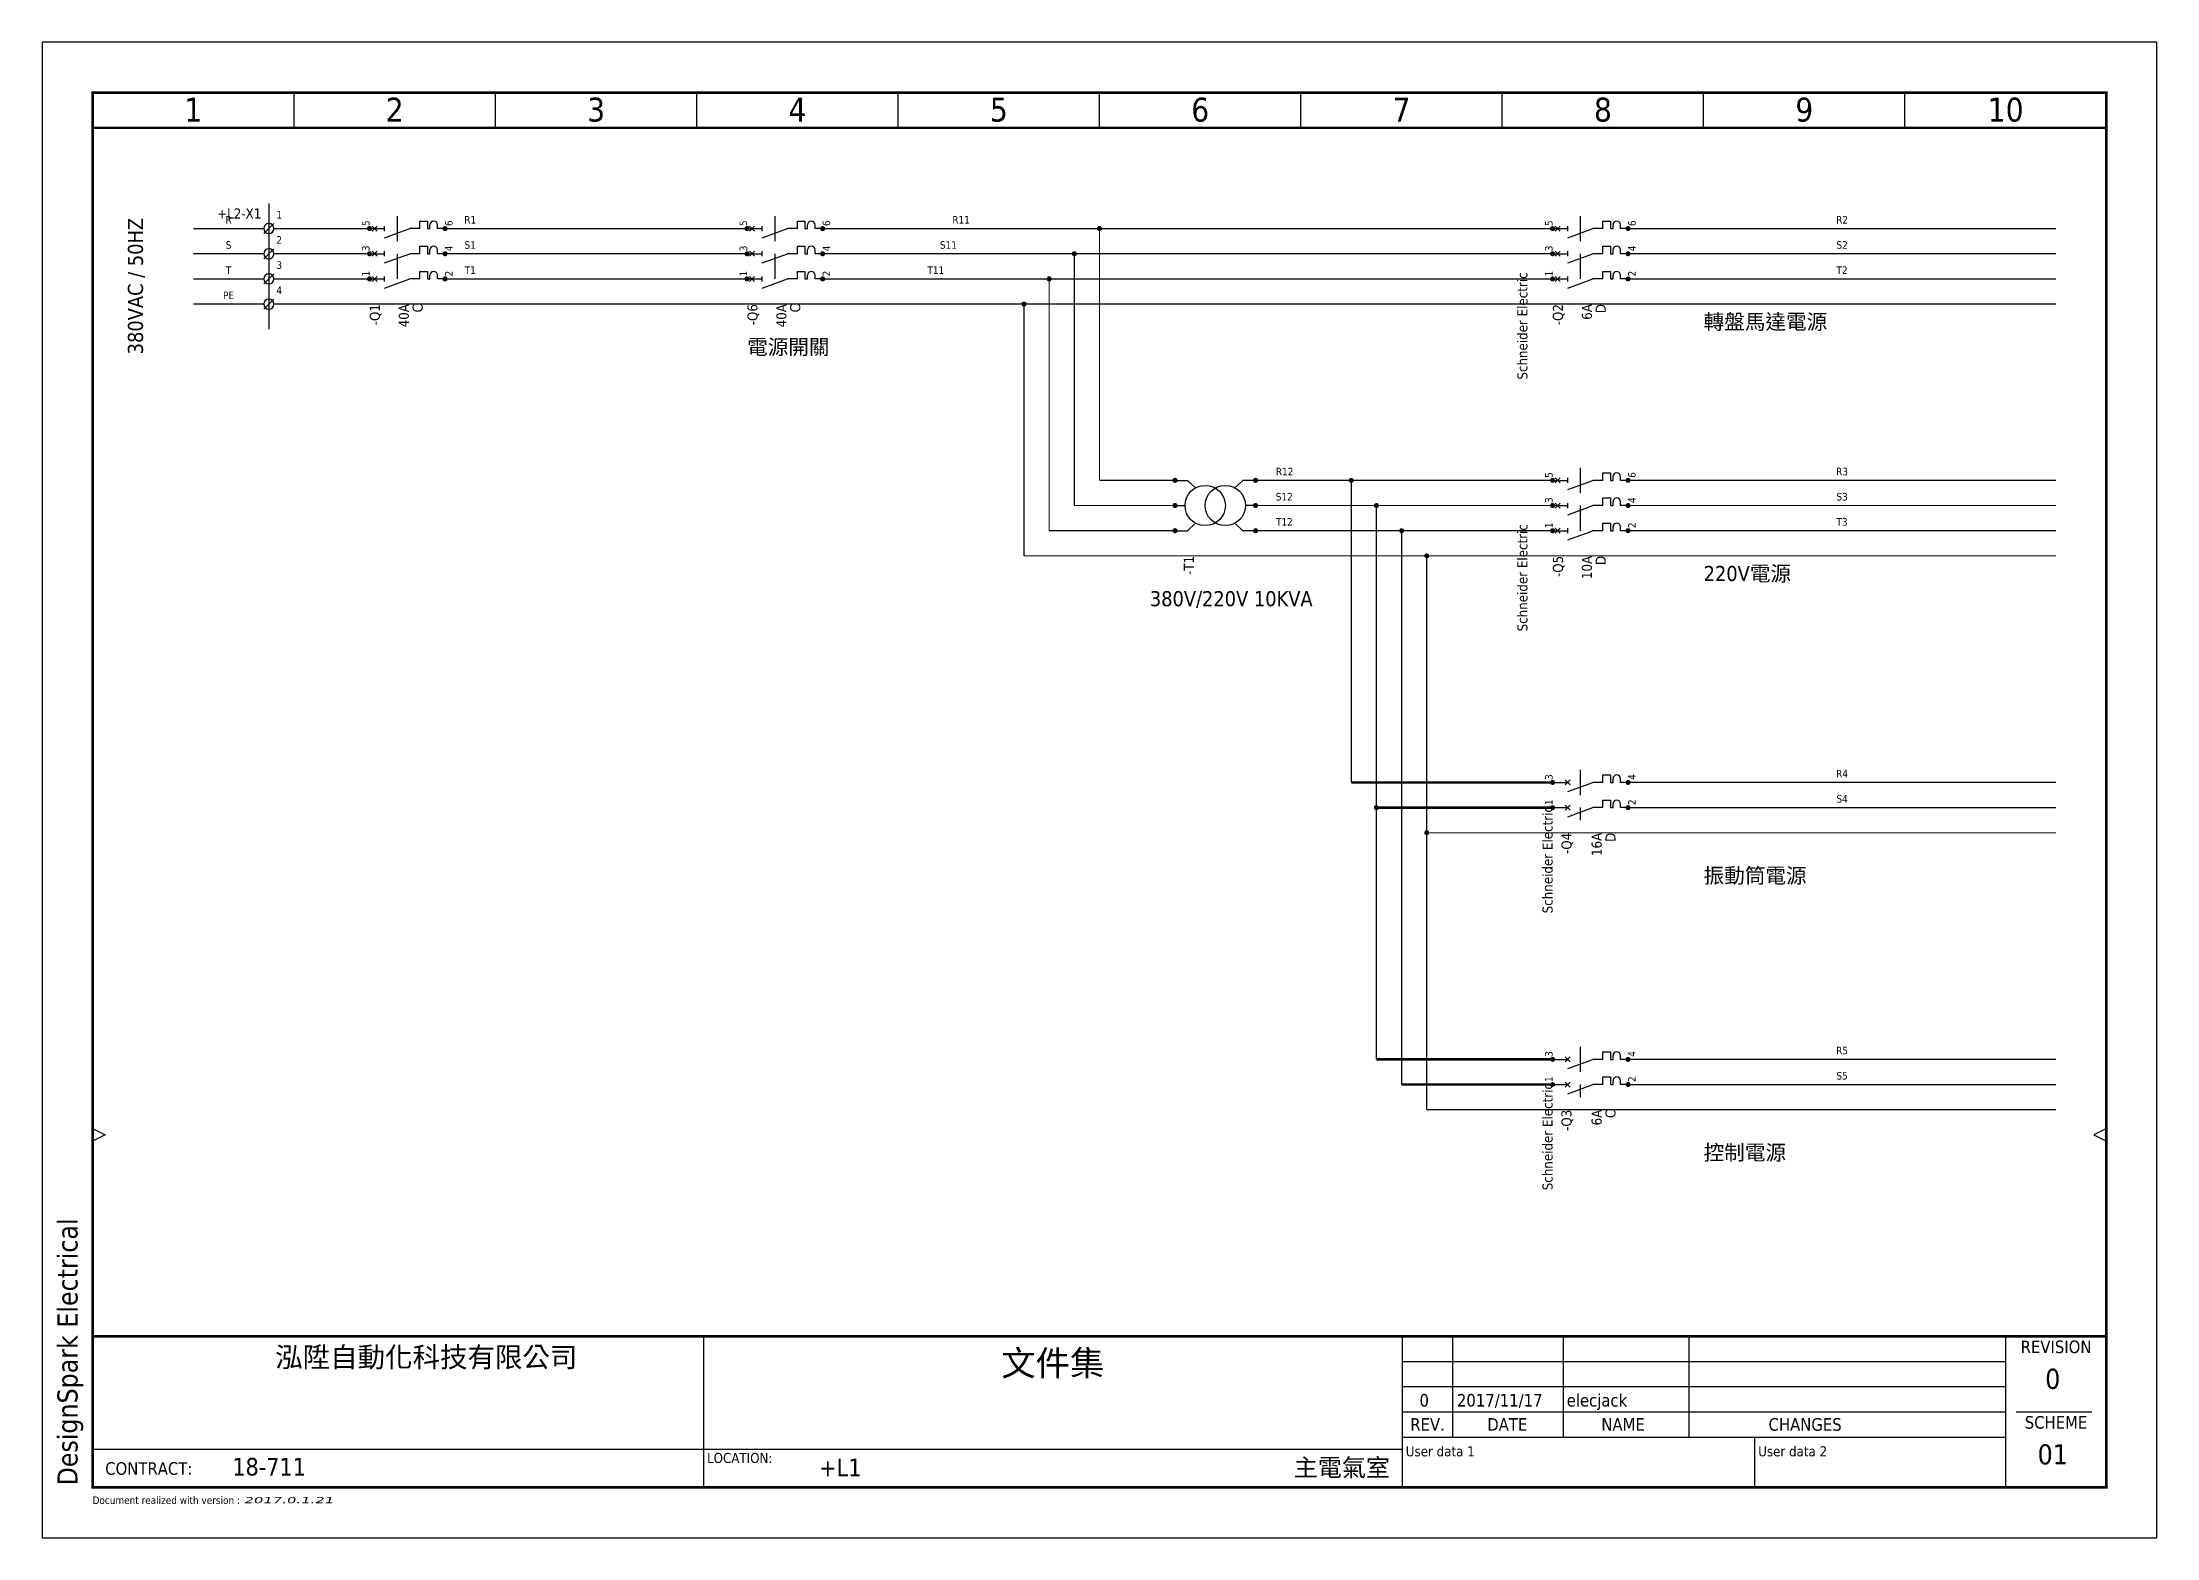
# Model space of a CAD drawing. Header units: millimetres. Extents: x 0 to 420, y 0 to 297.
import ezdxf
from ezdxf.enums import TextEntityAlignment as Align
from ezdxf.lldxf.tags import DXFTag

# ---------------------------------------------------------------- set-up
doc = ezdxf.new("R2010")
doc.units = ezdxf.units.MM
doc.header["$LTSCALE"] = 10
doc.linetypes.add('TIRET', pattern=[0.75, 0.5, -0.25])
doc.layers.add('DoNotPrint', color=7, linetype='Continuous', plot=False)
doc.layers.add('TITLEBLOCK', color=7, linetype='Continuous')
doc.styles.add('TAHOMA_STANDARD', font='tahoma.ttf')
doc.styles.add('tr_line_equip', font='', dxfattribs={"height": 1.5})
doc.styles.get('tr_line_equip').set_extended_font_data('Tahoma')
tags = doc.linetypes.add('INTERROMPU2', pattern=[0.375, 0.25, -0.125]).pattern_tags.tags
tags[6:7] = [DXFTag(74, 4), DXFTag(75, 0), DXFTag(340, '0'), DXFTag(46, 0.0), DXFTag(50, 0.0), DXFTag(44, 0.0), DXFTag(45, 0.0)]
tags[4:5] = [DXFTag(74, 4), DXFTag(75, 0), DXFTag(340, '0'), DXFTag(46, 0.0), DXFTag(50, 0.0), DXFTag(44, 0.0), DXFTag(45, 0.0)]

# ---------------------------------------------------------------- blocks, each defined once
blk = doc.blocks.new('TR-DI011')
at = {"color": 0}
for p, q in [((0, 0), (0, -3)), ((5, 0), (5, -3)), ((10, 0), (10, -3)), ((-1.82, -3), (0, -8)), ((0.5, -1.5), (-0.5, -0.5)), ((0.5, -0.5), (-0.5, -1.5)), ((-0.5, -3), (0.5, -3)), ((3.18, -3), (5, -8)), ((5.5, -1.5), (4.5, -0.5)), ((5.5, -0.5), (4.5, -1.5)), ((4.5, -3), (5.5, -3)), ((8.18, -3), (10, -8)), ((10.5, -1.5), (9.5, -0.5)), ((10.5, -0.5), (9.5, -1.5)), ((9.5, -3), (10.5, -3)), ((0, -10), (0, -8)), ((5, -10), (5, -8)), ((10, -10), (10, -8)), ((0, -10), (1.5, -10)), ((0, -11.5), (0, -12)), ((1.5, -11.5), (0, -11.5)), ((0, -12), (0.75, -12)), ((1.5, -10), (1.5, -11.5)), ((5, -10), (6.5, -10)), ((5, -11.5), (5, -12)), ((6.5, -11.5), (5, -11.5)), ((5, -12), (5.75, -12)), ((6.5, -10), (6.5, -11.5)), ((10, -10), (11.5, -10)), ((10, -11.5), (10, -12)), ((11.5, -11.5), (10, -11.5)), ((10, -12), (10.75, -12)), ((11.5, -10), (11.5, -11.5)), ((0, -13.5), (0.75, -13.5)), ((0, -15), (0, -13.5)), ((5, -13.5), (5.75, -13.5)), ((5, -15), (5, -13.5)), ((10, -13.5), (10.75, -13.5)), ((10, -15), (10, -13.5))]:
    blk.add_line(p, q, dxfattribs=at)
at = {"linetype": 'TIRET'}
blk.add_line((12.5, -5.5), (-2.5, -5.5), dxfattribs=at)
at = {"color": 0}
for centre in [(0.75, -12.75), (5.75, -12.75), (10.75, -12.75)]:
    blk.add_arc(centre, 0.75, 270, 90, dxfattribs=at)
at = {"style": 'TAHOMA_STANDARD'}
for tag, p, height in [('#REF_DES_1', (-20, 5), 2), ('#REF_DES_2', (-20, 2.5), 2), ('#P_TAG_0', (0.5, 0), 1.5), ('#P_TAG_1', (5.5, 0), 1.5), ('#P_TAG_2', (10.5, 0), 1.5)]:
    blk.add_attdef(tag, p, '', height=height, dxfattribs=at)
for tag, p in [('#CROSS_REF', (-5, -5.06)), ('#TAG', (-5, -2.06)), ('#TD_1', (-5, -7.81)), ('#TD_2', (-5, -10.56)), ('#TD_3', (-5, -13.05)), ('#COM_TX_0', (-5.01, -18.37)), ('#TD_4', (-5, -15.8)), ('#COM_TX_1', (-5.01, -21.37))]:
    blk.add_attdef(tag, text='', height=2, dxfattribs=at).set_placement(p, align=Align.RIGHT)
for tag, p in [('#P_TAG_5', (0.5, -15)), ('#P_TAG_4', (5.5, -15)), ('#P_TAG_3', (10.5, -15))]:
    blk.add_attdef(tag, text='', height=1.5, dxfattribs=at).set_placement(p, align=Align.TOP_LEFT)
blk = doc.blocks.new('TR-BR005')
at = {"linetype": 'Continuous'}
blk.add_line((-1, -1), (1, 1), dxfattribs=at)
at = {"color": 0, "linetype": 'Continuous'}
blk.add_circle((0, 0), 1, dxfattribs=at)
at = {"color": 7, "style": 'TAHOMA_STANDARD'}
blk.add_attdef('#PARENT_TAG', text='', height=2, dxfattribs=at).set_placement((-1.5, 2), align=Align.RIGHT)
at = {"style": 'TAHOMA_STANDARD'}
blk.add_attdef('#P_TAG_0', (0.5, 1), '', height=0.9, dxfattribs=at)
at = {"color": 7, "style": 'TAHOMA_STANDARD'}
blk.add_attdef('#SHORT_TAG', (1.5, 2), '', height=1.5, dxfattribs=at)
at = {"style": 'TAHOMA_STANDARD'}
blk.add_attdef('#P_TAG_1', text='', height=0.9, dxfattribs=at).set_placement((0.5, -1), align=Align.TOP_LEFT)
blk = doc.blocks.new('TR-DI002')
at = {"color": 0}
for p, q in [((0, 0), (0, -3)), ((5, 0), (5, -3)), ((-1.82, -3), (0, -8)), ((0.5, -2.5), (-0.5, -3.5)), ((0.5, -3.5), (-0.5, -2.5)), ((3.18, -3), (5, -8)), ((5.5, -2.5), (4.5, -3.5)), ((5.5, -3.5), (4.5, -2.5)), ((0, -10), (0, -8)), ((5, -10), (5, -8)), ((0, -10), (1.5, -10)), ((1.5, -11.5), (0, -11.5)), ((0, -11.5), (0, -12)), ((0, -12), (0.75, -12)), ((1.5, -10), (1.5, -11.5)), ((5, -10), (6.5, -10)), ((6.5, -11.5), (5, -11.5)), ((5, -11.5), (5, -12)), ((5, -12), (5.75, -12)), ((6.5, -10), (6.5, -11.5)), ((0, -13.5), (0.75, -13.5)), ((0, -15), (0, -13.5)), ((5, -13.5), (5.75, -13.5)), ((5, -15), (5, -13.5))]:
    blk.add_line(p, q, dxfattribs=at)
at = {"linetype": 'TIRET'}
blk.add_line((7.5, -5.5), (-2.5, -5.5), dxfattribs=at)
at = {"color": 0}
for centre in [(0.75, -12.75), (5.75, -12.75)]:
    blk.add_arc(centre, 0.75, 270, 90, dxfattribs=at)
at = {"style": 'TAHOMA_STANDARD'}
for tag, p in [('#P_TAG_0', (0.5, 0)), ('#P_TAG_1', (5.5, 0))]:
    blk.add_attdef(tag, p, '', height=1.5, dxfattribs=at)
for tag, p in [('#TAG', (-5, -3.75)), ('#CROSS_REF', (-5, -6.5)), ('#TD_1', (-5, -9.75)), ('#TD_2', (-5, -12.5)), ('#TD_3', (-5, -15.6)), ('#TD_4', (-5, -18.35)), ('#COM_TX_0', (-4.93, -21.13)), ('#COM_TX_1', (-4.93, -24.13))]:
    blk.add_attdef(tag, text='', height=2, dxfattribs=at).set_placement(p, align=Align.RIGHT)
for tag, p in [('#P_TAG_3', (0.5, -15)), ('#P_TAG_2', (5.5, -15))]:
    blk.add_attdef(tag, text='', height=1.5, dxfattribs=at).set_placement(p, align=Align.TOP_LEFT)
blk = doc.blocks.new('TR_FDP_BASEA3CA_EN')
at = {"color": 7}
for p, q in [((50, 280), (50, 287)), ((90, 280), (90, 287)), ((130, 280), (130, 287)), ((170, 280), (170, 287)), ((210, 280), (210, 287)), ((250, 280), (250, 287)), ((290, 280), (290, 287)), ((330, 280), (330, 287)), ((370, 280), (370, 287)), ((10, 81.25), (12.5, 80)), ((12.5, 80), (10, 78.75)), ((410, 81.25), (407.5, 80)), ((407.5, 80), (410, 78.75)), ((131.41, 10), (131.41, 40)), ((270.16, 10), (270.16, 40)), ((280.16, 20), (280.16, 40)), ((302.16, 20), (302.16, 40)), ((327.16, 20), (327.16, 40)), ((390, 10), (390, 40)), ((270.16, 35), (390, 35)), ((270.16, 30), (390, 30)), ((270.16, 25), (390, 25)), ((392.11, 25), (407.11, 25)), ((270.16, 17.5), (10, 17.5)), ((270.16, 20), (390, 20)), ((340.08, 20), (340.08, 10))]:
    blk.add_line(p, q, dxfattribs=at)
at = {"color": 7, "const_width": 0.5}
blk.add_lwpolyline([(10, 287), (410, 287), (410, 10), (10, 10)], close=True, dxfattribs=at)
for points in [[(10, 280), (410, 280)], [(10, 40), (410, 40)]]:
    blk.add_lwpolyline(points, dxfattribs=at)
at = {"layer": 'DoNotPrint', "color": 7}
for p, q in [((420, 297), (0, 297)), ((0, 297), (0, 0)), ((420, 0), (420, 297)), ((0, 0), (420, 0))]:
    blk.add_line(p, q, dxfattribs=at)
at = {"color": 7, "style": 'TAHOMA_STANDARD'}
for s, p in [('REVISION', (400, 37.91)), ('CHANGES', (350.16, 22.5)), ('SCHEME', (400, 22.91))]:
    blk.add_text(s, height=2.5, dxfattribs=at).set_placement(p, align=Align.MIDDLE_CENTER)
for s, p in [('REV.', (275.16, 22.5)), ('DATE', (291, 22.5)), ('NAME', (314, 22.5))]:
    blk.add_text(s, height=2.5, dxfattribs=at).set_placement(p, align=Align.MIDDLE)
for s, height, p in [('LOCATION:', 2, (132.04, 15.84)), ('CONTRACT:', 2.5, (12.5, 13.75)), ('Document realized with version :', 1.5, (9.99, 7.44))]:
    blk.add_text(s, height=height, dxfattribs=at).set_placement(p, align=Align.MIDDLE_LEFT)
for tag, height, p in [('#COL', 4.75, (30, 281.25)), ('#COL', 4.75, (70, 281.25)), ('#COL', 4.75, (110, 281.25)), ('#COL', 4.75, (150, 281.25)), ('#COL', 4.75, (190, 281.25)), ('#COL', 4.75, (230, 281.25)), ('#COL', 4.75, (270, 281.25)), ('#COL', 4.75, (310, 281.25)), ('#COL', 4.75, (350, 281.25)), ('#COL', 4.75, (390, 281.25)), ('#PROJECT_DWG_OFFICE', 4, (76.27, 33.86)), ('#BUNDLE_TZ_0_L1', 5, (200.73, 32.17)), ('#PROJECT_DWG_OFFICE_ADDRESS_1', 3, (76.27, 28.22)), ('#PROJECT_DWG_OFFICE_ADDRESS_2', 3, (76.27, 24.16)), ('#FOLIO_TZ_1_L1', 4, (200.8, 24.51)), ('#PROJECT_DWG_OFFICE_ADDRESS_3', 3, (76.27, 19.93)), ('#FOLIO_TZ_2_L1', 4, (200.74, 18.8))]:
    blk.add_attdef(tag, text='', height=height, dxfattribs=at).set_placement(p, align=Align.CENTER)
blk.add_attdef('#APP_NAME', text='', height=4, rotation=90, dxfattribs=at).set_placement((5, 10.37), align=Align.MIDDLE_LEFT)
for tag, height, p in [('#REV_NO_-0', 2.5, (274.5, 37.3)), ('#REV_NO_-1', 2.5, (274.5, 32.4)), ('#REV_NO', 4, (399.35, 31.56)), ('#REV_NO_-2', 2.5, (274.5, 27.3)), ('#FOLIO_TAG', 4, (399.35, 16.56))]:
    blk.add_attdef(tag, text='', height=height, dxfattribs=at).set_placement(p, align=Align.MIDDLE_CENTER)
for tag, height, p in [('#REV_CREATED_ON_-0', 2.5, (281, 37.2)), ('#REV_CREATED_BY_-0', 2.5, (302.7, 37.3)), ('#REV_NO_-0_TZ_0_L1', 2.5, (327.9, 37.3)), ('#REV_CREATED_BY_-1', 2.5, (302.7, 32.4)), ('#REV_CREATED_ON_-1', 2.5, (281, 32.1)), ('#REV_NO_-1_TZ_0_L1', 2.5, (327.9, 32.1)), ('#REV_CREATED_ON_-2', 2.5, (281, 27.3)), ('#REV_CREATED_BY_-2', 2.5, (302.8, 27.3)), ('#REV_NO_-2_TZ_0_L1', 2.5, (327.9, 27.5)), ('#FOLIO_LOC_TAG', 3.5, (154.33, 13.94))]:
    blk.add_attdef(tag, text='', height=height, dxfattribs=at).set_placement(p, align=Align.MIDDLE_LEFT)
for tag, p, height in [('##BUNDLE_TX_0_EN', (270.84, 16.16), 2), ('##BUNDLE_TX_1_EN', (340.84, 16.16), 2), ('#BUNDLE_TX_0', (271.84, 12.16), 2.5), ('#BUNDLE_TX_1', (342.1, 12.16), 2.5)]:
    blk.add_attdef(tag, p, '', height=height, dxfattribs=at)
blk.add_attdef('#PROJECT_CONTRACT_NUM', text='', height=3.5, dxfattribs=at).set_placement((37.75, 11.3), align=Align.BOTTOM_LEFT)
blk.add_attdef('#FOLIO_LOC_TZ_0_L1', text='', height=3.5, dxfattribs=at).set_placement((267.68, 13.94), align=Align.MIDDLE_RIGHT)
at = {"color": 7, "style": 'TAHOMA_STANDARD', "oblique": 15, "width": 2.071003}
blk.add_attdef('#ELVER', text='', height=1.21, dxfattribs=at).set_placement((40, 7.46), align=Align.MIDDLE_LEFT)
blk = doc.blocks.new('TR-TR001')
at = {"color": 0}
for p, q in [((0, 0), (0, -2.5)), ((5, 0), (5, -2)), ((10, 0), (10, -2.5)), ((1.5, -4.1), (0, -2.5)), ((8.5, -4.1), (10, -2.5)), ((1.5, -11.9), (0, -13.5)), ((8.5, -11.9), (10, -13.5)), ((0, -16), (0, -13.5)), ((5, -16), (5, -14)), ((10, -16), (10, -13.5))]:
    blk.add_line(p, q, dxfattribs=at)
for centre in [(5, -6), (5, -10)]:
    blk.add_circle(centre, 4)
at = {"style": 'TAHOMA_STANDARD'}
for tag, p in [('#P_TAG_0', (0.5, 0)), ('#P_TAG_1', (5.5, 0)), ('#P_TAG_2', (10.5, 0))]:
    blk.add_attdef(tag, p, '', height=1.5, dxfattribs=at)
for tag, p in [('#TAG', (-5, -3.75)), ('#TD_2', (-5, -6.75)), ('#TD_3', (-4.93, -9.37)), ('#TD_4', (-4.93, -12.09)), ('#COM_TX_0', (-4.93, -14.79)), ('#COM_TX_1', (-4.93, -17.52))]:
    blk.add_attdef(tag, text='', height=2, dxfattribs=at).set_placement(p, align=Align.RIGHT)
for tag, p in [('#P_TAG_5', (0.5, -17)), ('#P_TAG_4', (5.5, -17)), ('#P_TAG_3', (10.5, -17))]:
    blk.add_attdef(tag, text='', height=1.5, dxfattribs=at).set_placement(p, align=Align.TOP_LEFT)

msp = doc.modelspace()

# ---------------------------------------------------------------- linework, layer by layer
at = {"color": 0, "linetype": 'Continuous'}
msp.add_lwpolyline([(45, 265), (45, 240)], dxfattribs=at)
at = {"color": 12}
for points in [[(65.28, 260, 0.45, 0.45, 1), (64.72, 260, 0.45, 0.45, 1)], [(80.28, 260, 0.45, 0.45, 1), (79.72, 260, 0.45, 0.45, 1)], [(140.28, 260, 0.45, 0.45, 1), (139.72, 260, 0.45, 0.45, 1)], [(155.28, 260, 0.45, 0.45, 1), (154.72, 260, 0.45, 0.45, 1)], [(300.27, 260, 0.45, 0.45, 1), (299.73, 260, 0.45, 0.45, 1)], [(315.27, 260, 0.45, 0.45, 1), (314.73, 260, 0.45, 0.45, 1)], [(65.28, 255, 0.45, 0.45, 1), (64.72, 255, 0.45, 0.45, 1)], [(80.28, 255, 0.45, 0.45, 1), (79.72, 255, 0.45, 0.45, 1)], [(140.28, 255, 0.45, 0.45, 1), (139.72, 255, 0.45, 0.45, 1)], [(155.28, 255, 0.45, 0.45, 1), (154.72, 255, 0.45, 0.45, 1)], [(300.27, 255, 0.45, 0.45, 1), (299.73, 255, 0.45, 0.45, 1)], [(315.27, 255, 0.45, 0.45, 1), (314.73, 255, 0.45, 0.45, 1)], [(65.28, 250, 0.45, 0.45, 1), (64.72, 250, 0.45, 0.45, 1)], [(80.28, 250, 0.45, 0.45, 1), (79.72, 250, 0.45, 0.45, 1)], [(140.28, 250, 0.45, 0.45, 1), (139.72, 250, 0.45, 0.45, 1)], [(155.28, 250, 0.45, 0.45, 1), (154.72, 250, 0.45, 0.45, 1)], [(300.27, 250, 0.45, 0.45, 1), (299.73, 250, 0.45, 0.45, 1)], [(315.27, 250, 0.45, 0.45, 1), (314.73, 250, 0.45, 0.45, 1)], [(225.28, 210, 0.45, 0.45, 1), (224.72, 210, 0.45, 0.45, 1)], [(241.28, 210, 0.45, 0.45, 1), (240.72, 210, 0.45, 0.45, 1)], [(300.27, 210, 0.45, 0.45, 1), (299.73, 210, 0.45, 0.45, 1)], [(315.27, 210, 0.45, 0.45, 1), (314.73, 210, 0.45, 0.45, 1)], [(225.28, 205, 0.45, 0.45, 1), (224.72, 205, 0.45, 0.45, 1)], [(241.28, 205, 0.45, 0.45, 1), (240.72, 205, 0.45, 0.45, 1)], [(300.27, 205, 0.45, 0.45, 1), (299.73, 205, 0.45, 0.45, 1)], [(315.27, 205, 0.45, 0.45, 1), (314.73, 205, 0.45, 0.45, 1)], [(225.28, 200, 0.45, 0.45, 1), (224.72, 200, 0.45, 0.45, 1)], [(241.28, 200, 0.45, 0.45, 1), (240.72, 200, 0.45, 0.45, 1)], [(300.27, 200, 0.45, 0.45, 1), (299.73, 200, 0.45, 0.45, 1)], [(315.27, 200, 0.45, 0.45, 1), (314.73, 200, 0.45, 0.45, 1)], [(300.27, 150, 0.45, 0.45, 1), (299.73, 150, 0.45, 0.45, 1)], [(315.27, 150, 0.45, 0.45, 1), (314.73, 150, 0.45, 0.45, 1)], [(300.27, 145, 0.45, 0.45, 1), (299.73, 145, 0.45, 0.45, 1)], [(315.27, 145, 0.45, 0.45, 1), (314.73, 145, 0.45, 0.45, 1)], [(300.27, 95, 0.45, 0.45, 1), (299.73, 95, 0.45, 0.45, 1)], [(315.27, 95, 0.45, 0.45, 1), (314.73, 95, 0.45, 0.45, 1)], [(300.27, 90, 0.45, 0.45, 1), (299.73, 90, 0.45, 0.45, 1)], [(315.27, 90, 0.45, 0.45, 1), (314.73, 90, 0.45, 0.45, 1)]]:
    msp.add_lwpolyline(points, format="xyseb", close=True, dxfattribs=at)
at = {"color": 221}
for points in [[(210.28, 260, 0.45, 0.45, 1), (209.72, 260, 0.45, 0.45, 1)], [(205.28, 255, 0.45, 0.45, 1), (204.72, 255, 0.45, 0.45, 1)], [(200.28, 250, 0.45, 0.45, 1), (199.72, 250, 0.45, 0.45, 1)], [(195.28, 245, 0.45, 0.45, 1), (194.72, 245, 0.45, 0.45, 1)], [(260.27, 210, 0.45, 0.45, 1), (259.73, 210, 0.45, 0.45, 1)], [(265.27, 205, 0.45, 0.45, 1), (264.73, 205, 0.45, 0.45, 1)], [(270.27, 200, 0.45, 0.45, 1), (269.73, 200, 0.45, 0.45, 1)], [(275.27, 195, 0.45, 0.45, 1), (274.73, 195, 0.45, 0.45, 1)], [(265.27, 145, 0.45, 0.45, 1), (264.73, 145, 0.45, 0.45, 1)], [(275.27, 140, 0.45, 0.45, 1), (274.73, 140, 0.45, 0.45, 1)]]:
    msp.add_lwpolyline(points, format="xyseb", close=True, dxfattribs=at)
at = {"color": 14, "linetype": 'Continuous', "const_width": 0.25}
for points in [[(30, 260), (44, 260)], [(46, 260), (65, 260)], [(80, 260), (140, 260)], [(155, 260), (210, 260)], [(210, 210), (210, 260)], [(210, 260), (300, 260)], [(315, 260), (400, 260)], [(210, 210), (225, 210)], [(241, 210), (260, 210)], [(260, 210), (300, 210)], [(260, 150), (260, 210)], [(315, 210), (400, 210)], [(315, 150), (400, 150)], [(315, 95), (400, 95)]]:
    msp.add_lwpolyline(points, dxfattribs=at)
at = {"color": 7, "linetype": 'Continuous'}
for points, const_width in [([(30, 255), (44, 255)], 0.25), ([(46, 255), (65, 255)], 0.25), ([(80, 255), (140, 255)], 0.25), ([(155, 255), (205, 255)], 0.25), ([(205, 205), (205, 255)], 0.25), ([(205, 255), (300, 255)], 0.25), ([(315, 255), (400, 255)], 0.25), ([(205, 205), (225, 205)], 0.25), ([(241, 205), (265, 205)], 0.25), ([(265, 205), (300, 205)], 0.25), ([(265, 145), (265, 205)], 0.25), ([(315, 205), (400, 205)], 0.25), ([(260, 150), (300, 150)], 0.5), ([(265, 145), (300, 145)], 0.5), ([(265, 95), (265, 145)], 0.25), ([(315, 145), (400, 145)], 0.25), ([(265, 95), (300, 95)], 0.5), ([(270, 90), (300, 90)], 0.5), ([(315, 90), (400, 90)], 0.25)]:
    msp.add_lwpolyline(points, dxfattribs=dict(at, const_width=const_width))
at = {"color": 8, "linetype": 'Continuous', "const_width": 0.25}
for points in [[(30, 250), (44, 250)], [(46, 250), (65, 250)], [(80, 250), (140, 250)], [(155, 250), (200, 250)], [(200, 200), (200, 250)], [(200, 250), (300, 250)], [(315, 250), (400, 250)], [(200, 200), (225, 200)], [(241, 200), (270, 200)], [(270, 200), (300, 200)], [(270, 90), (270, 200)], [(315, 200), (400, 200)]]:
    msp.add_lwpolyline(points, dxfattribs=at)
at = {"color": 3, "linetype": 'INTERROMPU2', "const_width": 0.25}
for points in [[(30, 245), (44, 245)], [(46, 245), (195, 245)], [(195, 195), (195, 245)], [(195, 245), (400, 245)], [(195, 195), (275, 195)], [(275, 195), (400, 195)], [(275, 140), (275, 195)], [(275, 140), (400, 140)], [(275, 85), (275, 140)], [(275, 85), (400, 85)]]:
    msp.add_lwpolyline(points, dxfattribs=at)

# ---------------------------------------------------------------- block references
at = {"extrusion": (0, 0, -1)}
ref = msp.add_blockref('TR-BR005', (-45, 260), dxfattribs=dict(at, rotation=90))
ref.add_attrib('#SHORT_TAG', '1', (46.5, 262), dxfattribs={"color": 7, "height": 1.5, "style": 'TAHOMA_STANDARD'})
ref.add_attrib('#PARENT_TAG', '+L2-X1', dxfattribs={"color": 7, "height": 2, "style": 'TAHOMA_STANDARD'}).set_placement((43.5, 262), align=Align.RIGHT)
at = {"rotation": 90}
for name, p, values in [('TR-DI011', (65, 250), {'#TD_2': 'C', '#TD_1': '40A', '#TAG': '-Q1', '#P_TAG_0': '1', '#P_TAG_5': '2', '#P_TAG_1': '3', '#P_TAG_4': '4', '#P_TAG_2': '5', '#P_TAG_3': '6'}), ('TR-DI011', (140, 250), {'#TD_2': 'C', '#TD_1': '40A', '#TAG': '-Q6', '#P_TAG_0': '1', '#P_TAG_5': '2', '#P_TAG_1': '3', '#P_TAG_4': '4', '#P_TAG_2': '5', '#P_TAG_3': '6'}), ('TR-DI011', (300, 250), {'#TD_2': 'D', '#TD_1': '6A', '#TAG': '-Q2', '#P_TAG_0': '1', '#P_TAG_5': '2', '#P_TAG_1': '3', '#P_TAG_4': '4', '#P_TAG_2': '5', '#P_TAG_3': '6', '#REF_DES_1': 'Schneider Electric'}), ('TR-TR001', (225, 200), {'#TAG': '-T1'}), ('TR-DI011', (300, 200), {'#TD_2': 'D', '#TD_1': '10A', '#TAG': '-Q5', '#P_TAG_0': '1', '#P_TAG_5': '2', '#P_TAG_1': '3', '#P_TAG_4': '4', '#P_TAG_2': '5', '#P_TAG_3': '6', '#REF_DES_1': 'Schneider Electric'})]:
    msp.add_blockref(name, p, dxfattribs=at).add_auto_attribs(values)
at = {"extrusion": (0, 0, -1)}
ref = msp.add_blockref('TR-BR005', (-45, 255), dxfattribs=dict(at, rotation=90))
ref.add_attrib('#SHORT_TAG', '2', (46.5, 257), dxfattribs={"color": 7, "height": 1.5, "style": 'TAHOMA_STANDARD'})
ref = msp.add_blockref('TR-BR005', (-45, 250), dxfattribs=dict(at, rotation=90))
ref.add_attrib('#SHORT_TAG', '3', (46.5, 252), dxfattribs={"color": 7, "height": 1.5, "style": 'TAHOMA_STANDARD'})
ref = msp.add_blockref('TR-BR005', (-45, 245), dxfattribs=dict(at, rotation=90))
ref.add_attrib('#SHORT_TAG', '4', (46.5, 247), dxfattribs={"color": 7, "height": 1.5, "style": 'TAHOMA_STANDARD'})
ref = msp.add_blockref('TR-DI002', (300, 145), dxfattribs=dict(rotation=90))
ref.add_attrib('#TAG', '-Q4', dxfattribs={"height": 2, "rotation": 90, "style": 'TAHOMA_STANDARD'}).set_placement((303.75, 140), align=Align.RIGHT)
ref.add_attrib('#TD_2', 'D', dxfattribs={"height": 2, "rotation": 90, "style": 'TAHOMA_STANDARD'}).set_placement((312.5, 140), align=Align.RIGHT)
ref.add_attrib('#TD_1', '16A', dxfattribs={"height": 2, "rotation": 90, "style": 'TAHOMA_STANDARD'}).set_placement((309.75, 140), align=Align.RIGHT)
ref.add_attrib('#P_TAG_0', '1', (300, 145.5), dxfattribs={"height": 1.5, "rotation": 90, "style": 'TAHOMA_STANDARD'})
ref.add_attrib('#P_TAG_3', '2', dxfattribs={"height": 1.5, "rotation": 90, "style": 'TAHOMA_STANDARD'}).set_placement((315, 145.5), align=Align.TOP_LEFT)
ref.add_attrib('#P_TAG_1', '3', (300, 150.5), dxfattribs={"height": 1.5, "rotation": 90, "style": 'TAHOMA_STANDARD'})
ref.add_attrib('#P_TAG_2', '4', dxfattribs={"height": 1.5, "rotation": 90, "style": 'TAHOMA_STANDARD'}).set_placement((315, 150.5), align=Align.TOP_LEFT)
ref.add_attrib('#REF_DES_1', 'Schneider Electric', (300, 124), dxfattribs={"height": 2, "rotation": 90, "style": 'TAHOMA_STANDARD'})
ref = msp.add_blockref('TR-DI002', (300, 90), dxfattribs=dict(rotation=90))
ref.add_attrib('#TAG', '-Q3', dxfattribs={"height": 2, "rotation": 90, "style": 'TAHOMA_STANDARD'}).set_placement((303.75, 85), align=Align.RIGHT)
ref.add_attrib('#TD_2', 'C', dxfattribs={"height": 2, "rotation": 90, "style": 'TAHOMA_STANDARD'}).set_placement((312.5, 85), align=Align.RIGHT)
ref.add_attrib('#TD_1', '6A', dxfattribs={"height": 2, "rotation": 90, "style": 'TAHOMA_STANDARD'}).set_placement((309.75, 85), align=Align.RIGHT)
ref.add_attrib('#P_TAG_0', '1', (300, 90.5), dxfattribs={"height": 1.5, "rotation": 90, "style": 'TAHOMA_STANDARD'})
ref.add_attrib('#P_TAG_3', '2', dxfattribs={"height": 1.5, "rotation": 90, "style": 'TAHOMA_STANDARD'}).set_placement((315, 90.5), align=Align.TOP_LEFT)
ref.add_attrib('#P_TAG_1', '3', (300, 95.5), dxfattribs={"height": 1.5, "rotation": 90, "style": 'TAHOMA_STANDARD'})
ref.add_attrib('#P_TAG_2', '4', dxfattribs={"height": 1.5, "rotation": 90, "style": 'TAHOMA_STANDARD'}).set_placement((315, 95.5), align=Align.TOP_LEFT)
ref.add_attrib('#REF_DES_1', 'Schneider Electric', (300, 69), dxfattribs={"height": 2, "rotation": 90, "style": 'TAHOMA_STANDARD'})
at = {"layer": 'TITLEBLOCK'}
ref = msp.add_blockref('TR_FDP_BASEA3CA_EN', (0, 0), dxfattribs=at)
ref.add_attrib('#COL', '1', dxfattribs={"layer": '0', "color": 7, "height": 4.75, "style": 'TAHOMA_STANDARD'}).set_placement((30, 281.25), align=Align.CENTER)
ref.add_attrib('#COL', '2', dxfattribs={"layer": '0', "color": 7, "height": 4.75, "style": 'TAHOMA_STANDARD'}).set_placement((70, 281.25), align=Align.CENTER)
ref.add_attrib('#COL', '3', dxfattribs={"layer": '0', "color": 7, "height": 4.75, "style": 'TAHOMA_STANDARD'}).set_placement((110, 281.25), align=Align.CENTER)
ref.add_attrib('#COL', '4', dxfattribs={"layer": '0', "color": 7, "height": 4.75, "style": 'TAHOMA_STANDARD'}).set_placement((150, 281.25), align=Align.CENTER)
ref.add_attrib('#COL', '5', dxfattribs={"layer": '0', "color": 7, "height": 4.75, "style": 'TAHOMA_STANDARD'}).set_placement((190, 281.25), align=Align.CENTER)
ref.add_attrib('#COL', '6', dxfattribs={"layer": '0', "color": 7, "height": 4.75, "style": 'TAHOMA_STANDARD'}).set_placement((230, 281.25), align=Align.CENTER)
ref.add_attrib('#COL', '7', dxfattribs={"layer": '0', "color": 7, "height": 4.75, "style": 'TAHOMA_STANDARD'}).set_placement((270, 281.25), align=Align.CENTER)
ref.add_attrib('#COL', '8', dxfattribs={"layer": '0', "color": 7, "height": 4.75, "style": 'TAHOMA_STANDARD'}).set_placement((310, 281.25), align=Align.CENTER)
ref.add_attrib('#COL', '9', dxfattribs={"layer": '0', "color": 7, "height": 4.75, "style": 'TAHOMA_STANDARD'}).set_placement((350, 281.25), align=Align.CENTER)
ref.add_attrib('#COL', '10', dxfattribs={"layer": '0', "color": 7, "height": 4.75, "style": 'TAHOMA_STANDARD'}).set_placement((390, 281.25), align=Align.CENTER)
ref.add_attrib('#FOLIO_TAG', '01', dxfattribs={"layer": '0', "color": 7, "height": 4, "style": 'TAHOMA_STANDARD'}).set_placement((399.35, 16.56), align=Align.MIDDLE_CENTER)
ref.add_attrib('#FOLIO_LOC_TAG', '+L1', dxfattribs={"layer": '0', "color": 7, "height": 3.5, "style": 'TAHOMA_STANDARD'}).set_placement((154.33, 13.94), align=Align.MIDDLE_LEFT)
ref.add_attrib('#FOLIO_LOC_TZ_0_L1', '主電氣室', dxfattribs={"layer": '0', "color": 7, "height": 3.5, "style": 'TAHOMA_STANDARD'}).set_placement((267.68, 13.94), align=Align.MIDDLE_RIGHT)
ref.add_attrib('#BUNDLE_TZ_0_L1', '文件集', dxfattribs={"layer": '0', "color": 7, "height": 5, "style": 'TAHOMA_STANDARD'}).set_placement((200.73, 32.17), align=Align.CENTER)
ref.add_attrib('#PROJECT_CONTRACT_NUM', '18-711', dxfattribs={"layer": '0', "color": 7, "height": 3.5, "style": 'TAHOMA_STANDARD'}).set_placement((37.75, 11.3), align=Align.BOTTOM_LEFT)
ref.add_attrib('#REV_NO', '0', dxfattribs={"layer": '0', "color": 7, "height": 4, "style": 'TAHOMA_STANDARD'}).set_placement((399.35, 31.56), align=Align.MIDDLE_CENTER)
ref.add_attrib('#ELVER', '2017.0.1.21', dxfattribs={"layer": '0', "color": 7, "height": 1.2071, "style": 'TAHOMA_STANDARD', "oblique": 15, "width": 2.071003}).set_placement((40, 7.46), align=Align.MIDDLE_LEFT)
ref.add_attrib('#PROJECT_DWG_OFFICE', '泓陞自動化科技有限公司', dxfattribs={"layer": '0', "color": 7, "height": 4, "style": 'TAHOMA_STANDARD'}).set_placement((76.27, 33.86), align=Align.CENTER)
ref.add_attrib('##BUNDLE_TX_0_EN', 'User data 1', (270.84, 16.16), dxfattribs={"layer": '0', "color": 7, "height": 2, "style": 'TAHOMA_STANDARD'})
ref.add_attrib('##BUNDLE_TX_1_EN', 'User data 2', (340.84, 16.16), dxfattribs={"layer": '0', "color": 7, "height": 2, "style": 'TAHOMA_STANDARD'})
ref.add_attrib('#REV_NO_-2', '0', dxfattribs={"layer": '0', "color": 7, "height": 2.5, "style": 'TAHOMA_STANDARD'}).set_placement((274.5, 27.3), align=Align.MIDDLE_CENTER)
ref.add_attrib('#REV_CREATED_ON_-2', '2017/11/17', dxfattribs={"layer": '0', "color": 7, "height": 2.5, "style": 'TAHOMA_STANDARD'}).set_placement((281, 27.3), align=Align.MIDDLE_LEFT)
ref.add_attrib('#REV_CREATED_BY_-2', 'elecjack', dxfattribs={"layer": '0', "color": 7, "height": 2.5, "style": 'TAHOMA_STANDARD'}).set_placement((302.8, 27.3), align=Align.MIDDLE_LEFT)
ref.add_attrib('#APP_NAME', 'DesignSpark Electrical', dxfattribs={"layer": '0', "color": 7, "height": 4, "rotation": 90, "style": 'TAHOMA_STANDARD'}).set_placement((5, 10.37), align=Align.MIDDLE_LEFT)

# ---------------------------------------------------------------- texts
at = {"style": 'TAHOMA_STANDARD'}
msp.add_text('380VAC / 50HZ', height=3, rotation=90, dxfattribs=at).set_placement((20, 235.03))
at = {"color": 7, "style": 'tr_line_equip'}
for s, p in [('R', (37, 261)), ('R1', (85, 261)), ('R11', (182.5, 261)), ('R2', (357.5, 261)), ('S', (37, 256)), ('S1', (85, 256)), ('S11', (180, 256)), ('S2', (357.5, 256)), ('T', (37, 251)), ('T1', (85, 251)), ('T11', (177.5, 251)), ('T2', (357.5, 251)), ('PE', (37, 246)), ('R12', (246.77, 211)), ('R3', (357.5, 211)), ('S12', (246.7, 206)), ('S3', (357.5, 206)), ('T12', (246.73, 201)), ('T3', (357.5, 201)), ('R4', (357.5, 151)), ('S4', (357.5, 146)), ('R5', (357.5, 96)), ('S5', (357.5, 91))]:
    msp.add_text(s, height=1.5, dxfattribs=at).set_placement(p, align=Align.CENTER)
at = {"style": 'TAHOMA_STANDARD'}
for s, p in [('轉盤馬達電源', (330, 240)), ('電源開關', (140, 235)), ('220V電源', (330, 190)), ('380V/220V 10KVA', (220, 185)), ('振動筒電源', (330, 130)), ('控制電源', (330, 75))]:
    msp.add_text(s, height=3, dxfattribs=at).set_placement(p)

doc.saveas('drawing.dxf')
